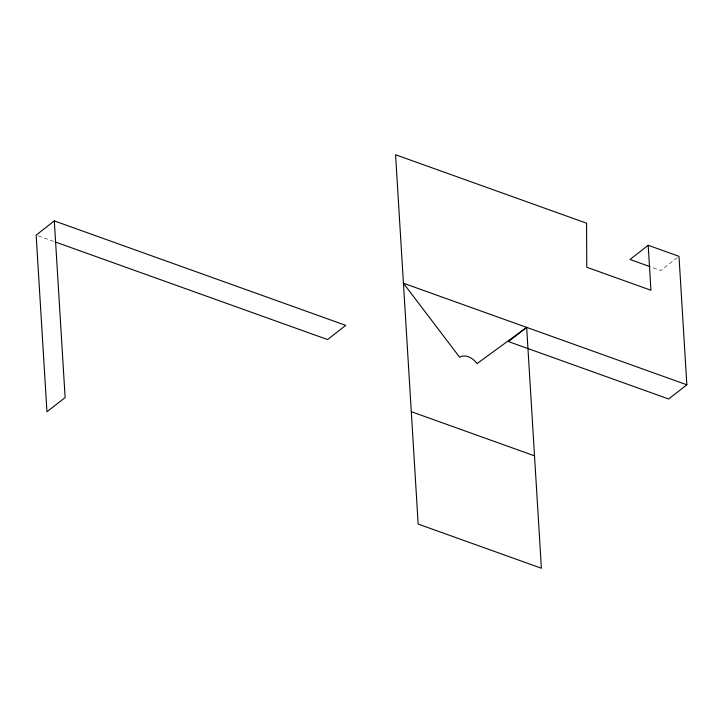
<?xml version="1.0" encoding="UTF-8"?>
<svg xmlns="http://www.w3.org/2000/svg" width="723" height="723" viewBox="0 0 723 723"><rect width="100%" height="100%" fill="white"/><g stroke="black" fill="none" stroke-linecap="round" stroke-linejoin="round"><path stroke-width="0.54" stroke-dasharray="3.62 2.71" d="M677.261 257.677L660.822 270.529L650.203 266.724M38.274 235.879L54.162 241.572"/><path stroke-width="1.08" d="M54.315 220.913L36.15 235.12L46.95 411.758L65.124 397.56L54.315 220.913L345.748 325.368L327.582 339.566L55.228 241.952M648.188 245.287L650.935 290.248L586.76 267.248L586.57 223.199L395.571 154.749L418.165 524.085L541.391 568.251L526.66 327.374L508.486 341.581L668.685 398.997L686.85 384.79L678.996 256.331L648.188 245.287L630.022 259.494L649.137 266.344M526.66 327.374L477.126 363.57A15.328 10.104 52 0 0 459.701 357.325L403.434 283.217L686.85 384.79M411.288 411.676L534.514 455.842"/></g></svg>
